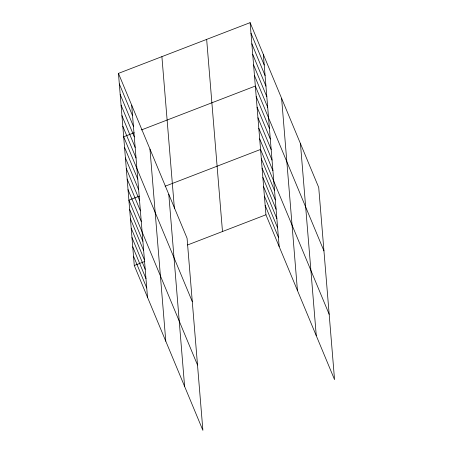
<?xml version="1.0" encoding="UTF-8"?>
<svg xmlns="http://www.w3.org/2000/svg" width="453" height="453" viewBox="0 0 453 453"><rect width="100%" height="100%" fill="white"/><g stroke="black" fill="none" stroke-linecap="round" stroke-linejoin="round"><path stroke-width="0.68" d="M118.454 73.38L187.066 238.221L202.893 430.35L134.275 265.509L118.454 73.38L250.107 22.65L318.725 187.491L334.546 379.62L265.934 214.779L250.107 22.65M134.207 132.723L123.675 136.783L192.293 301.624M141.449 129.932L255.328 86.053L323.946 250.894M139.428 196.126L128.895 200.186L197.514 365.027M165.102 186.234L260.549 149.456L329.167 314.297M134.275 265.509L144.807 261.449M187.599 244.965L265.934 214.779M250.979 33.216L264.212 65.011M251.845 43.782L265.084 75.577M252.717 54.349L265.951 86.144M253.589 64.921L266.823 96.71M254.456 75.487L267.695 107.282M256.2 96.619L269.433 128.414M257.072 107.185L270.305 138.98M257.938 117.752L271.177 149.547M258.81 128.318L272.043 160.113M259.682 138.89L272.916 170.679M261.319 158.788L274.552 190.583M262.089 168.12L275.322 199.915M262.859 177.451L276.092 209.246M263.623 186.783L276.862 218.578M264.393 196.115L277.627 227.91M265.164 205.447L278.397 237.242M119.32 83.947L132.559 115.742M120.192 94.513L133.425 126.308M121.064 105.079L134.298 136.874M121.931 115.651L135.17 147.44M122.803 126.217L136.036 158.012M124.547 147.35L137.78 179.145M125.413 157.916L138.646 189.711M126.285 168.482L139.518 200.277M127.157 179.048L140.39 210.843M128.023 189.62L141.262 221.409M129.666 209.518L142.899 241.313M130.436 218.85L143.669 250.645M131.2 228.182L144.439 259.977M131.97 237.514L145.203 269.309M132.74 246.845L145.974 278.64M133.51 256.177L146.744 287.972M300.447 143.584L316.273 335.713M281.619 98.352L297.44 290.481M263.34 54.445L279.167 246.574M206.659 39.388L222.485 231.517M161.897 56.642L174.428 208.771M168.793 194.314L184.614 386.443M149.96 149.082L165.787 341.205M131.687 105.175L147.508 297.304"/></g></svg>
